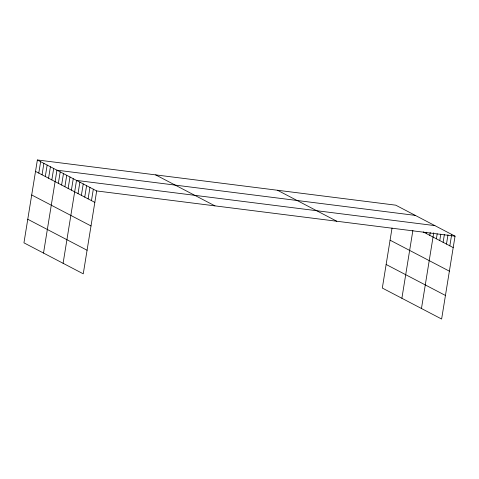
<?xml version="1.0" encoding="UTF-8"?>
<svg xmlns="http://www.w3.org/2000/svg" width="479" height="479" viewBox="0 0 479 479"><rect width="100%" height="100%" fill="white"/><g stroke="black" fill="none" stroke-linecap="round" stroke-linejoin="round"><path stroke-width="0.72" d="M37.374 159.962L23.95 242.841L83.256 273.826L96.68 190.947L37.374 159.962L395.744 205.174L455.05 236.159L441.626 319.038L382.32 288.053L392.038 228.034M38.781 173.099L40.637 161.668M42.044 174.799L43.894 163.369M45.307 176.506L47.158 165.075M48.571 178.212L50.421 166.782M51.834 179.912L53.684 168.482M43.523 253.068L56.947 170.189L415.311 215.4M58.354 183.325L60.204 171.889M61.617 185.026L63.468 173.596M64.881 186.732L66.731 175.302M68.144 188.439L69.994 177.002M71.401 190.139L73.257 178.709M63.096 263.294L76.514 180.415L434.884 225.627M78.029 193.6L79.879 182.17M81.388 195.354L83.238 183.924M84.747 197.114L86.597 185.684M88.106 198.869L89.962 187.439M91.471 200.623L93.321 189.193M401.887 298.279L412.886 230.399M426.508 233.644L426.741 232.219M429.771 235.351L430.232 232.495M421.46 308.5L433.729 232.77M436.393 238.811L437.207 233.812M439.758 240.566L440.794 234.135M443.117 242.326L444.386 234.465M446.476 244.08L447.979 234.794M449.835 245.835L451.691 234.405M96.68 190.947L455.05 236.159M423.25 231.944L453.2 247.589M390.074 240.183L449.38 271.168M277.479 190.253L336.791 221.238M386.134 264.474L445.446 295.459M155.633 174.883L214.945 205.868M35.524 171.392L94.83 202.383M31.704 194.971L91.01 225.956M27.77 219.262L87.076 250.248"/></g></svg>
